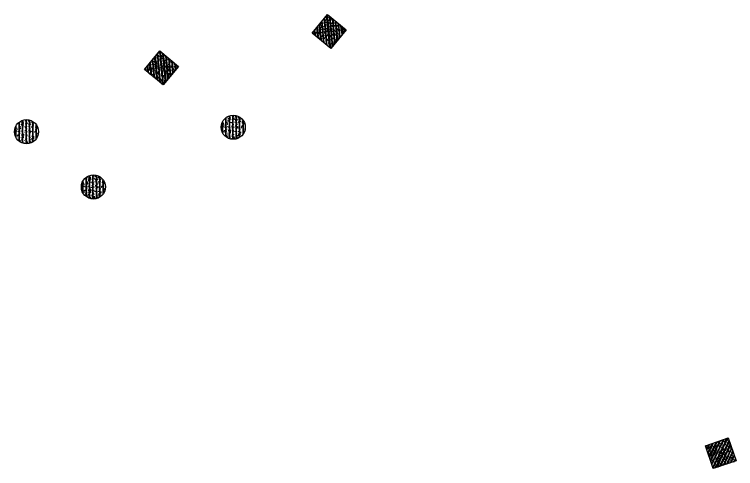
# Model space of a CAD drawing. Header units: millimetres. Extents: x 11689832 to 11802583, y 1023459 to 1173251.
# Drawn here: x 11689832 to 11734685, y 1066485 to 1094726 of the extents above; entities that cross this region are included whole.
import ezdxf

# ---------------------------------------------------------------- set-up
doc = ezdxf.new("R2010")
doc.units = ezdxf.units.MM
doc.header["$MEASUREMENT"] = 0
doc.layers.get('0').update_dxf_attribs({"linetype": 'CONTINUOUS', "lineweight": 13})
doc.layers.get('Defpoints').update_dxf_attribs({"color": 5, "linetype": 'CONTINUOUS', "lineweight": 13})
doc.layers.add('KT-Net cot vach', color=6, linetype='CONTINUOUS')
doc.layers.add('KT-Net thay', color=7, linetype='CONTINUOUS', lineweight=25)
doc.layers.add('KT-Vat lieu', color=250, linetype='CONTINUOUS', lineweight=9)

# ---------------------------------------------------------------- blocks, each defined once
blk = doc.blocks.new('*U53')
h = blk.add_hatch()
h.set_pattern_fill('VATLIEU04', color=250, scale=40, style=0, pattern_type=2)
h.set_pattern_definition([(49.99999999999999, (550, -550), (286.9040730403014, -25.10085399303804), [30, -330]), (355, (550, -550), (-55.50053344520001, 300.8768534800047), [24, -264]), (100.4514, (573.908672, -552.091736), (231.4037526856086, 275.7758168243814), [25.496076, -280.4568448]), (46.18420000000001, (550, -470), (426.8964194502578, -66.20760573160723), [45, -495]), (96.6356, (585.574698, -475.5173228), (373.8650822194813, 389.6471483601767), [38.2441152, -420.6852]), (351.1842, (550, -470), (373.8647780534509, 389.6474403701299), [36, -396]), (21, (590, -490), (238.7628208473847, -161.0475562661355), [30, -330]), (326.0000000000001, (590, -490), (97.32613276863269, 290.0600180187412), [24, -264]), (71.4514, (609.8968932, -503.4206424), (336.089051432596, 129.012198683981), [25.496076, -280.4568448]), (37.50000000000001, (550, -550), (4.863942126916267, 133.1575415325246), [0, -260.8, 0, -268, 0, -265]), (7.499999999999999, (550, -550), (105.2278149768594, 157.7646847529441), [0, -152.8, 0, -254.8, 0, -101]), (327.5, (460.8, -550), (213.5289744689636, -9.021948693751902), [0, -100, 0, -312, 0, -414]), (317.5, (420.8, -550), (233.2744677369545, 40.04199293292709), [0, -130, 0, -207.2, 0, -294]), (45, (550, -550), (-120.2081528017131, 120.2081528017131), []), (45, (550, -501), (-120.2081528017131, 120.2081528017131), [])])
h.paths.add_polyline_path([(-475, 475), (1025, 475), (1025, -1025), (-475, -1025)])
at = {"color": 6, "ltscale": 0.25}
blk.add_lwpolyline([(-475, 475), (1025, 475), (1025, -1025), (-475, -1025)], close=True, dxfattribs=at)
at = {"layer": 'Defpoints', "linetype": 'ByBlock', "ltscale": 30}
for p, q in [((1025, 475), (-475, -1025)), ((-475, 475), (1025, -1025))]:
    blk.add_line(p, q, dxfattribs=at)
blk = doc.blocks.new('xref.asix of  podium$0$xref.asix of  podium$0$MBCot-PN-flat-22')
at = {"layer": 'KT-Net cot vach', "rotation": 19.04713424110468}
blk.add_blockref('*U53', (33218.50919926725, 10172.6723660077), dxfattribs=at)
blk = doc.blocks.new('*U73')
h = blk.add_hatch()
h.set_pattern_fill('VATLIEU04', color=250, scale=40, style=0, pattern_type=2)
h.set_pattern_definition([(49.99999999999999, (549.9999999999818, 1550), (286.9040730403014, -25.10085399303804), [30, -330]), (355, (549.9999999999818, 1550), (-55.50053344520001, 300.8768534800047), [24, -264]), (100.4514, (573.9086719999818, 1547.908263999999), (231.4037526856086, 275.7758168243814), [25.496076, -280.4568448]), (46.18420000000001, (549.9999999999818, 1630), (426.8964194502578, -66.20760573160723), [45, -495]), (96.6356, (585.5746979999819, 1624.482677199999), (373.8650822194813, 389.6471483601767), [38.2441152, -420.6852]), (351.1842, (549.9999999999818, 1630), (373.8647780534509, 389.6474403701299), [36, -396]), (21, (589.9999999999818, 1610), (238.7628208473847, -161.0475562661355), [30, -330]), (326.0000000000001, (589.9999999999818, 1610), (97.32613276863269, 290.0600180187412), [24, -264]), (71.4514, (609.8968931999818, 1596.579357599999), (336.089051432596, 129.012198683981), [25.496076, -280.4568448]), (37.50000000000001, (549.9999999999818, 1550), (4.863942126916267, 133.1575415325246), [0, -260.8, 0, -268, 0, -265]), (7.499999999999999, (549.9999999999818, 1550), (105.2278149768594, 157.7646847529441), [0, -152.8, 0, -254.8, 0, -101]), (327.5, (460.7999999999818, 1550), (213.5289744689636, -9.021948693751902), [0, -100, 0, -312, 0, -414]), (317.5, (420.7999999999818, 1550), (233.2744677369545, 40.04199293292709), [0, -130, 0, -207.2, 0, -294]), (45, (549.9999999999818, 1550), (-120.2081528017131, 120.2081528017131), []), (45, (549.9999999999818, 1599), (-120.2081528017131, 120.2081528017131), [])])
h.paths.add_polyline_path([(-475, -474.9999999999998), (1024.999999999996, -475), (1024.999999999982, 1025), (-475.0000000000146, 1025)])
at = {"color": 6, "ltscale": 0.25}
blk.add_lwpolyline([(-475, -474.9999999999998), (1024.999999999996, -475), (1024.999999999982, 1025), (-475.0000000000146, 1025)], close=True, dxfattribs=at)
at = {"layer": 'Defpoints', "linetype": 'ByBlock', "ltscale": 30}
for p, q in [((1024.999999999996, -475), (-475.0000000000146, 1025)), ((-475, -474.9999999999998), (1024.999999999982, 1025))]:
    blk.add_line(p, q, dxfattribs=at)

msp = doc.modelspace()

# ---------------------------------------------------------------- hatches: boundary and pattern name
at = {"layer": 'KT-Vat lieu', "ltscale": 0.5}
h = msp.add_hatch(dxfattribs=at)
h.set_pattern_fill('VATLIEU04', color=256, scale=50, angle=45, pattern_type=2)
h.set_pattern_definition([(94.99999999999984, (11662950.14011678, 1068325.153890784), (275.7759995861103, 231.4035394059837), [37.49999999999999, -412.4999999999999]), (40.00000000000002, (11662950.14011678, 1068325.153890784), (-314.996083695443, 216.8840747990137), [30, -330]), (145.4514, (11662973.12144779, 1068344.437520022), (-39.21973430971335, 448.287641099735), [31.870095, -350.571056]), (91.18419999999826, (11662879.42943866, 1068395.864568902), (435.8465000455986, 318.8068825982365), [56.24999999999988, -618.7499999999981]), (141.6356, (11662915.74999686, 1068422.431786188), (-13.94950748652536, 674.8558447021788), [47.805144, -525.8565]), (36.18420000000004, (11662879.42943866, 1068395.864568902), (-13.95003443662637, 674.855833957623), [45, -495]), (66, (11662932.46244725, 1068413.542238432), (353.3857860571512, 68.691238233885), [37.49999999999902, -412.4999999999922]), (11.00000000000003, (11662932.46244725, 1068413.542238432), (-170.3542965309771, 342.4042176993831), [30, -330]), (116.4514, (11662961.91126645, 1068419.266489504), (183.0318085066423, 411.0953098697152), [31.870095, -350.571056]), (82.50000000000001, (11662950.14011678, 1068325.153890784), (-113.3965926531701, 121.9949088062736), [0, -325.9999999999922, 0, -334.9999999999922, 0, -331.2499999999922]), (52.49999999999999, (11662950.14011678, 1068325.153890784), (-46.43647110123004, 232.4547249501817), [0, -191, 0, -318.5, 0, -126.25]), (12.5, (11662871.29771068, 1068246.311484681), (196.709083659603, 180.7603809074303), [0, -125, 0, -390, 0, -517.5]), (2.499999999999997, (11662835.94237162, 1068210.956145622), (170.7949915992331, 241.5799034369745), [0, -162.5, 0, -259, 0, -367.5]), (90, (11662950.14011678, 1068325.153890784), (-212.5, 0), []), (90, (11662906.82982643, 1068368.464181131), (-212.5, 0), [])])
edge = h.paths.add_edge_path()
edge.add_arc((11690582.6331811, 1087434.240472167), 750.0000000002312, 0, 360)
h = msp.add_hatch(dxfattribs=at)
h.set_pattern_fill('VATLIEU04', color=256, scale=50, angle=45, pattern_type=2)
h.set_pattern_definition([(94.99999999999984, (11675809.07116743, 1068599.913761863), (275.7759995861103, 231.4035394059837), [37.49999999999999, -412.4999999999999]), (40.00000000000002, (11675809.07116743, 1068599.913761863), (-314.996083695443, 216.8840747990137), [30, -330]), (145.4514, (11675832.05249844, 1068619.197391101), (-39.21973430971335, 448.287641099735), [31.870095, -350.571056]), (91.18419999999821, (11675738.36048931, 1068670.624439981), (435.8465000455986, 318.8068825982365), [56.24999999999988, -618.7499999999981]), (141.6356, (11675774.68104751, 1068697.191657267), (-13.94950748652536, 674.8558447021788), [47.805144, -525.8565]), (36.18420000000004, (11675738.36048931, 1068670.624439981), (-13.95003443662637, 674.855833957623), [45, -495]), (66, (11675791.3934979, 1068688.302109511), (353.3857860571512, 68.691238233885), [37.49999999999901, -412.499999999992]), (11.00000000000003, (11675791.3934979, 1068688.302109511), (-170.3542965309771, 342.4042176993831), [30, -330]), (116.4514, (11675820.8423171, 1068694.026360583), (183.0318085066423, 411.0953098697152), [31.870095, -350.571056]), (82.50000000000001, (11675809.07116743, 1068599.913761863), (-113.3965926531701, 121.9949088062736), [0, -325.999999999992, 0, -334.999999999992, 0, -331.249999999992]), (52.49999999999999, (11675809.07116743, 1068599.913761863), (-46.43647110123004, 232.4547249501817), [0, -191, 0, -318.5, 0, -126.25]), (12.5, (11675730.22876133, 1068521.071355761), (196.709083659603, 180.7603809074303), [0, -125, 0, -390, 0, -517.5]), (2.499999999999997, (11675694.87342227, 1068485.716016701), (170.7949915992331, 241.5799034369745), [0, -162.5, 0, -259, 0, -367.5]), (90, (11675809.07116743, 1068599.913761863), (-212.5, 0), []), (90, (11675765.76087708, 1068643.22405221), (-212.5, 0), [])])
edge = h.paths.add_edge_path()
edge.add_arc((11703441.56423174, 1087709.000343246), 750.0000000002312, 0, 360)
h = msp.add_hatch(dxfattribs=at)
h.set_pattern_fill('VATLIEU04', color=256, scale=50, angle=45, pattern_type=2)
h.set_pattern_definition([(94.99999999999984, (11667113.84345145, 1064886.611327741), (275.7759995861103, 231.4035394059837), [37.49999999999999, -412.4999999999999]), (40.00000000000002, (11667113.84345145, 1064886.611327741), (-314.996083695443, 216.8840747990137), [30, -330]), (145.4514, (11667136.82478246, 1064905.894956979), (-39.21973430971335, 448.287641099735), [31.870095, -350.571056]), (91.18419999999824, (11667043.13277333, 1064957.32200586), (435.8465000455986, 318.8068825982365), [56.24999999999988, -618.7499999999981]), (141.6356, (11667079.45333153, 1064983.889223146), (-13.94950748652536, 674.8558447021788), [47.805144, -525.8565]), (36.18420000000004, (11667043.13277333, 1064957.32200586), (-13.95003443662637, 674.855833957623), [45, -495]), (66, (11667096.16578192, 1064974.99967539), (353.3857860571512, 68.691238233885), [37.49999999999901, -412.4999999999921]), (11.00000000000003, (11667096.16578192, 1064974.99967539), (-170.3542965309771, 342.4042176993831), [30, -330]), (116.4514, (11667125.61460112, 1064980.723926461), (183.0318085066423, 411.0953098697152), [31.870095, -350.571056]), (82.50000000000001, (11667113.84345145, 1064886.611327741), (-113.3965926531701, 121.9949088062736), [0, -325.9999999999921, 0, -334.9999999999921, 0, -331.2499999999921]), (52.49999999999999, (11667113.84345145, 1064886.611327741), (-46.43647110123004, 232.4547249501817), [0, -191, 0, -318.5, 0, -126.25]), (12.5, (11667035.00104535, 1064807.768921639), (196.709083659603, 180.7603809074303), [0, -125, 0, -390, 0, -517.5]), (2.499999999999997, (11666999.64570629, 1064772.41358258), (170.7949915992331, 241.5799034369745), [0, -162.5, 0, -259, 0, -367.5]), (90, (11667113.84345145, 1064886.611327741), (-212.5, 0), []), (90, (11667070.5331611, 1064929.921618089), (-212.5, 0), [])])
edge = h.paths.add_edge_path()
edge.add_arc((11694746.33651576, 1083995.697909125), 750.0000000002312, 0, 360)

# ---------------------------------------------------------------- linework, layer by layer
at = {"layer": 'KT-Net cot vach', "ltscale": 0.5}
for centre in [(11690582.6331811, 1087434.240472167, 2.697206872064481e-08), (11703441.56423174, 1087709.000343246, 2.697206872064481e-08), (11694746.33651576, 1083995.697909125, 2.697206872064481e-08)]:
    msp.add_circle(centre, 750.0000000002312, dxfattribs=at)

# ---------------------------------------------------------------- block references
at = {"layer": 'KT-Net cot vach', "linetype": 'ByBlock', "xscale": -1, "rotation": 320.4488276923478}
for p in [(11709451.89316612, 1093282.939362026, 2.697206872064481e-08), (11699014.07851142, 1091008.730656961, 2.697206872064481e-08)]:
    msp.add_blockref('*U73', p, dxfattribs=at)
at = {"layer": 'KT-Net thay'}
msp.add_blockref('xref.asix of  podium$0$xref.asix of  podium$0$MBCot-PN-flat-22', (11700196.29645777, 1057435.951850556, 2.668939635182722e-08), dxfattribs=at)

doc.saveas('drawing.dxf')
